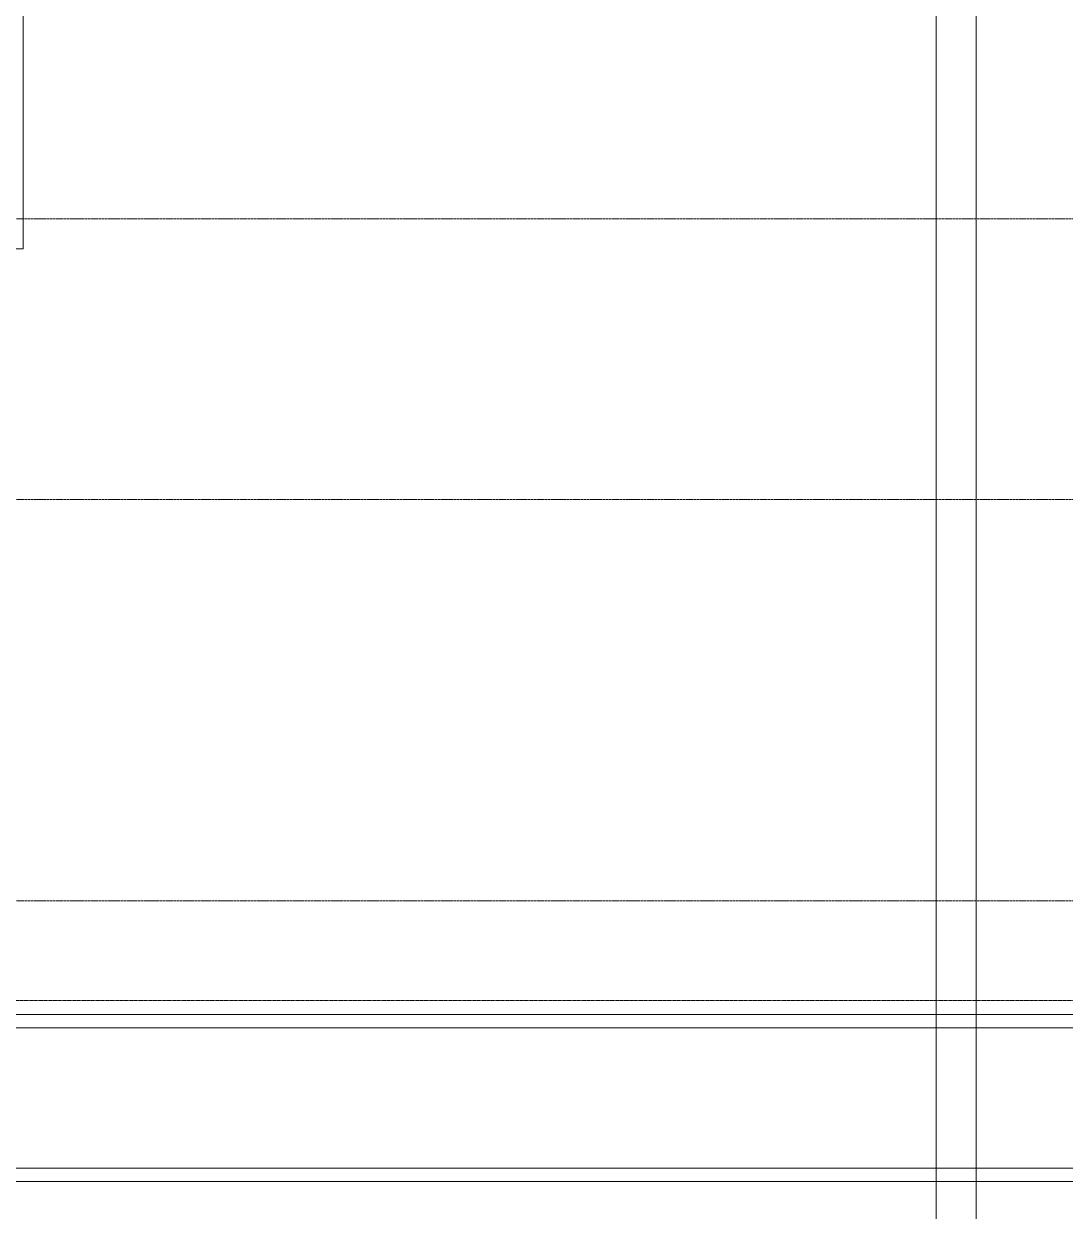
# Model space of a CAD drawing. Header units: millimetres. Extents: x 962 to 241049, y -15958 to 84407.
# Drawn here: x 124312 to 132097, y 46115 to 54995 of the extents above; entities that cross this region are included whole.
import ezdxf

# ---------------------------------------------------------------- set-up
doc = ezdxf.new("R2010")
doc.units = ezdxf.units.MM
doc.linetypes.add('Dash Dot 3_16_', pattern=[7.9375, 4.7625, -1.5875, 0, -1.5875])
doc.linetypes.add('Grid Line', pattern=[22.225, 12.7, -3.175, 3.175, -3.175])
for name, color, linetype, lineweight in [('A-WALL', 113, 'Continuous', 9), ('G-ANNO-SYMB-1', 111, 'Dash Dot 3_16_', 18), ('G-IMPT', 8, 'Continuous', 9), ('M-EQPM', 50, 'Continuous', 9), ('S-GRID-1', 1, 'Grid Line', 9)]:
    doc.layers.add(name, color=color, linetype=linetype, lineweight=lineweight)

# ---------------------------------------------------------------- blocks, each defined once
blk = doc.blocks.new('TKTC_NAP THAM BE NUOC NGAM_260130 - TKTC_XREF_260130_NAP THAM BE NUOC NGAM_dwg-4013458-TKCS_MB TẦNG 1')
at = {"layer": 'G-IMPT'}
blk.add_line((-134909, 141314.8), (-134909, 153914.7), dxfattribs=at)
at = {"layer": 'G-IMPT', "flags": 128}
blk.add_lwpolyline([(-135209, 141314.8), (-135209, 153614.7), (-142034, 153614.7), (-142034, 148889.7), (-148509.1, 148889.7)], dxfattribs=at)
blk = doc.blocks.new('TKTC_NAP THAM BE NUOC NGAM_260130 - NẮP THĂM BỂ NƯỚC NGẦM-2336355-TKCS_MB TẦNG 1')
blk.add_blockref('TKTC_NAP THAM BE NUOC NGAM_260130 - TKTC_XREF_260130_NAP THAM BE NUOC NGAM_dwg-4013458-TKCS_MB TẦNG 1', (150009, -139814.7))

msp = doc.modelspace()

# ---------------------------------------------------------------- linework, layer by layer
at = {"layer": 'A-WALL'}
for p, q in [((117831.7, 47586.3), (139106.6, 47586.3)), ((139006.6, 47486.3), (118631.6, 47486.3)), ((118631.6, 46437.4), (139106.6, 46437.4)), ((139006.6, 46337.4), (118631.6, 46337.4))]:
    msp.add_line(p, q, dxfattribs=at)
at = {"layer": 'G-ANNO-SYMB-1'}
msp.add_line((90628.5, 47691.5), (198105.9, 47691.5), dxfattribs=at)
at = {"layer": 'S-GRID-1'}
for p, q in [((192368.8, 53536.9), (96265.8, 53536.9)), ((192368.8, 51436.9), (96265.8, 51436.9)), ((192368.8, 48436.9), (96265.8, 48436.9))]:
    msp.add_line(p, q, dxfattribs=at)

# ---------------------------------------------------------------- block references
at = {"layer": 'M-EQPM'}
msp.add_blockref('TKTC_NAP THAM BE NUOC NGAM_260130 - NẮP THĂM BỂ NƯỚC NGẦM-2336355-TKCS_MB TẦNG 1', (116331.7, 44236.9), dxfattribs=at)

doc.saveas('drawing.dxf')
